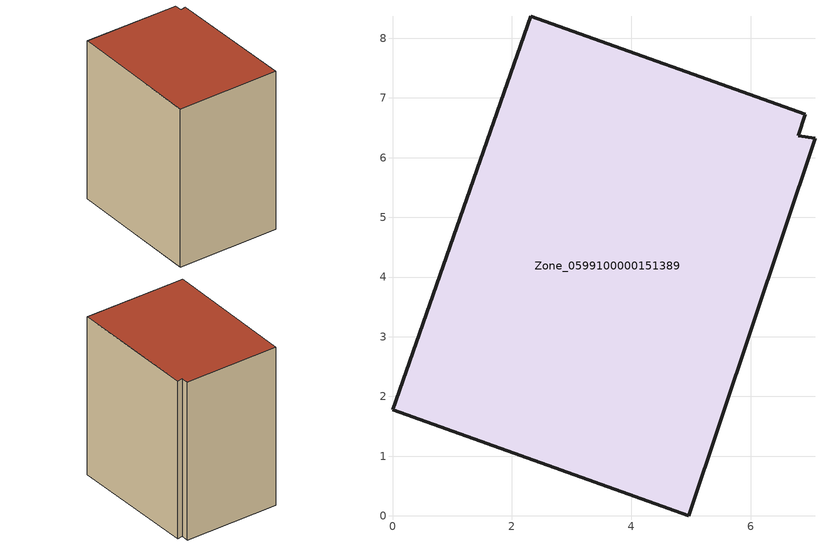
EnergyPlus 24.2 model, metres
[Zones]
Zone_0599100000151389
 floor ground (C_G): 0,1.78 2.32,8.37 6.92,6.73 6.8,6.37 7.08,6.33 4.96,0 z0.83
 wall outside (C_F): 2.32,8.37 0,1.78 4.96,0 7.08,6.33 6.8,6.37 6.92,6.73 2.32,8.37 z0.83:9.18
 roof outside (C_R): 4.96,0 7.08,6.33 6.8,6.37 6.92,6.73 2.32,8.37 0,1.78 z9.18
[BUILDING]
Pand.0599100000151389: North Axis=0; Terrain=City; Loads Convergence Tolerance Value=0.04; Temperature Convergence Tolerance Value=0.4; Solar Distribution=FullExterior; Maximum Number of Warmup Days=25; Minimum Number of Warmup Days=1
[Site:Location]
Rotterdam.The.Hague.AP_ZH_NLD Design_Conditions: Latitude=51.96; Longitude=4.45; Time Zone=1; Elevation=-4.5
[SITE:GROUNDTEMPERATURE:BUILDINGSURFACE]
18, 18, 18, 18, 18, 18, 18, 18, 18, 18, 18, 18
[MATERIAL] Thermal Absorptance=0.9; Solar Absorptance=0.7; Visible Absorptance=0.7
Name | Roughness | Thickness | Conductivity | Density | Specific Heat
G.TC.1946 | MediumSmooth | 0.15 | 1 | 540 | 1210
F.TC.1946 | Rough | 0.3 | 0.857143 | 1920 | 840
R.TC.1946 | MediumRough | 0.2 | 0.909091 | 1500 | 1000
[CONSTRUCTION]
C_G: G.TC.1946
C_F: F.TC.1946
C_R: R.TC.1946
[ZONE]
Zone_0599100000151389: Type=1; Multiplier=1; Ceiling Height=Autocalculate; Volume=Autocalculate; Floor Area=autocalculate; Part of Total Floor Area=Yes
[ZONEINFILTRATION:DESIGNFLOWRATE]
Infil_Zone_0599100000151389: Zone or ZoneList or Space or SpaceList=Zone_0599100000151389; Schedule=AlwaysOn; Design Flow Rate Calculation Method=Flow/Area; Flow Rate per Floor Area=0.003; Constant Term Coefficient=1; Temperature Term Coefficient=0; Velocity Term Coefficient=0; Velocity Squared Term Coefficient=0
[HVACTEMPLATE:ZONE:IDEALLOADSAIRSYSTEM]
Zone_0599100000151389: Maximum Heating Supply Air Temperature=50; Minimum Cooling Supply Air Temperature=13; Maximum Heating Supply Air Humidity Ratio=0.0156; Minimum Cooling Supply Air Humidity Ratio=0.0077; Heating Limit=NoLimit; Cooling Limit=NoLimit; Dehumidification Control Type=ConstantSensibleHeatRatio; Cooling Sensible Heat Ratio=0.7; Dehumidification Setpoint=60; Humidification Control Type=None; Humidification Setpoint=30; Outdoor Air Method=None; Outdoor Air Flow Rate per Person=0.00944; Outdoor Air Flow Rate per Zone Floor Area=0; Outdoor Air Flow Rate per Zone=0; Demand Controlled Ventilation Type=None; Outdoor Air Economizer Type=NoEconomizer; Heat Recovery Type=None; Sensible Heat Recovery Effectiveness=0.7; Latent Heat Recovery Effectiveness=0.65
[ZONECONTROL:THERMOSTAT]
ThermostatControl_Zone_0599100000151389: Zone or ZoneList=Zone_0599100000151389; Control Type Schedule=DualSetpointControlType; Control 1=Thermostat_Zone_0599100000151389; Temperature Difference Between Cutout And Setpoint=0
[THERMOSTATSETPOINT:DUALSETPOINT]
Thermostat_Zone_0599100000151389: Heating Setpoint Temperature Schedule=HeatingSetpoint_Zone_0599100000151389; Cooling Setpoint Temperature Schedule=CoolingSetpoint_Zone_0599100000151389
[SCHEDULE:COMPACT]
HeatingSetpoint_Zone_0599100000151389: Through: 12/31, For: AllDays, Until: 24:00, 21
CoolingSetpoint_Zone_0599100000151389: Through: 12/31, For: AllDays, Until: 24:00, 24
DualSetpointControlType: Through: 12/31, For: AllDays, Until: 24:00, 4
AlwaysOn: Through: 12/31, For: AllDays, Until: 24:00, 1
